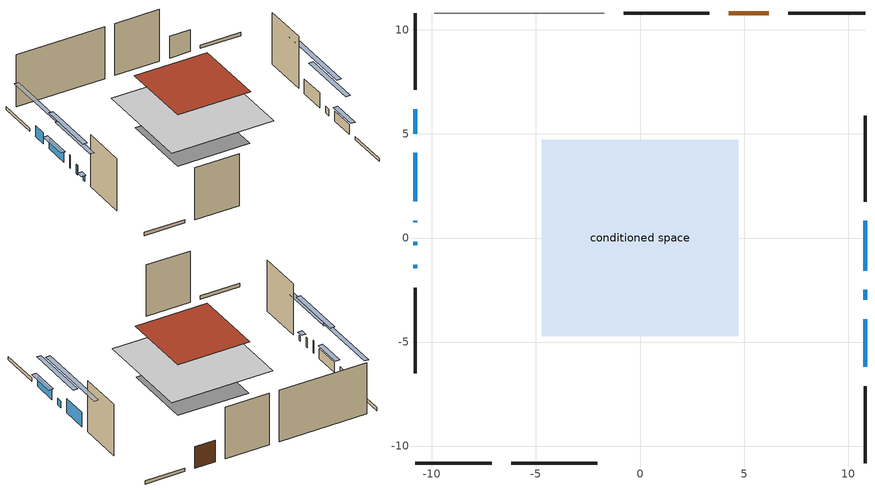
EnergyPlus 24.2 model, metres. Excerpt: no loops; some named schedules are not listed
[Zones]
conditioned space
 floor outside (Floor1 construction): -0.64,-0.64 -0.64,0.64 0.64,0.64 0.64,-0.64 z0
 floor adiabatic (AdiabaticFloorConstruction): -4.72,-4.72 -4.72,4.72 4.72,4.72 4.72,-4.72 z2.44
 floor foundation (Slab1 construction): -3.31,-3.31 -3.31,3.31 3.31,3.31 3.31,-3.31 z0
 wall outside (RimJoist1 construction): 10.82,10.82 7.12,10.82 / -10.82,-10.82 -7.12,-10.82 / -10.82,10.82 -10.82,7.12 / 10.82,-10.82 10.82,-7.12 z0:0.3
 wall outside (AdiabaticWallConstruction 1): 6.19,10.82 4.27,10.82 z0:2.03
 wall outside (AdiabaticWallConstruction): 10.82,-6.19 10.82,-3.9 / -10.82,4.09 -10.82,1.76 z0:0.94; -10.82,6.19 -10.82,5.02 z0:1.02; -10.82,0.83 -10.82,0.75 z0:1.22; -10.82,-0.17 -10.82,-0.35 z0:0.89; -10.82,-1.28 -10.82,-1.46 z0:0.46; 10.82,-2.98 10.82,-2.49 z0:0.61; 10.82,-1.57 10.82,0.82 z0:1.37
 wall outside (Wall1 construction): 3.34,10.82 -0.78,10.82 / -6.19,-10.82 -2.07,-10.82 / -10.82,-2.39 -10.82,-6.51 / 10.82,1.75 10.82,5.88 z0:4.88
 wall adiabatic (Wall3 construction): -1.71,10.82 -9.89,10.82 z0:4.88
 window (WindowConstruction): 10.82,-6.19 10.82,-3.9 z0:0.94
 window (WindowConstruction 3): -10.82,6.19 -10.82,5.02 z0:1.01
 window (WindowConstruction 1): -10.82,4.09 -10.82,1.76 z0:0.94
 window (WindowConstruction 4): -10.82,0.83 -10.82,0.75 z0:1.22
 window (WindowConstruction 5): -10.82,-0.18 -10.82,-0.35 z0:0.89
 window (WindowConstruction 6): -10.82,-1.28 -10.82,-1.46 z0:0.46
 window (WindowConstruction 7): 10.82,-2.98 10.82,-2.49 z0:0.61
 window (WindowConstruction 2): 10.82,-1.56 10.82,0.82 z0:1.37
 door (Door): 6.19,10.82 4.27,10.82 z0:2.03
 ceiling adiabatic (AdiabaticFloorConstruction): 4.72,-4.72 4.72,4.72 -4.72,4.72 -4.72,-4.72 z2.44
 roof outside (Roof1 construction): -3.37,3.37 -3.37,-3.37 3.37,-3.37 3.37,3.37 z4.88
shading: 10.82,-3.7 10.82,-6.39 11.23,-6.39 11.23,-3.7 z1.14; -10.82,2.38 -10.82,8.83 -11.23,8.83 -11.23,2.38 z3.65; -10.82,1.56 -10.82,4.3 -11.23,4.3 -11.23,1.56 z1.14; -10.82,-1.89 -10.82,3.47 -11.23,3.47 -11.23,-1.89 z3.86; -10.82,-2.99 -10.82,2.46 -11.23,2.46 -11.23,-2.99 z3.53; -10.82,-1.66 -10.82,-1.08 -11.23,-1.08 -11.23,-1.66 z0.66; 10.82,0.15 10.82,-5.61 11.23,-5.61 11.23,0.15 z3.25; 10.82,3.46 10.82,-4.2 11.23,-4.2 11.23,3.46 z4.01
[Building]
Building 1: Terrain=Suburbs
[Site:Location]
Montreal Intl AP_QC: Latitude {deg}=45.47; Longitude {deg}=-73.74; Time Zone {hr}=-5; Elevation {m}=36; Keep Site Location Information=Yes
[Site:GroundTemperature:Shallow]
2.07863, -0.316383, -0.508184, 0.628371, 5.19101, 9.73239, 13.6695, 16.1636, 16.3755, 14.347, 10.5102, 6.10817
[Site:WaterMainsTemperature]
Calculation Method=Schedule; Temperature Schedule=mains temperature schedule
[Material] Roughness=Rough; Thermal Absorptance=0.9
Name | Thickness {m} | Conductivity {W/m-K} | Density {kg/m3} | Specific Heat {J/kg-K} | Solar Absorptance | Visible Absorptance
asphalt or fiberglass shingles | 0.00635 | 0.162714 | 1121.4 | 1465.45 | 0.4 | 0.4
concrete 4.0 in. | 0.1016 | 1.803125 | 2242.8 | 837.4 | 0.7 | 0.7
door material | 0.04445 | 0.0451087 | 512.64 | 1214.23 | 0.7 | 0.7
floor covering | 0.0127 | 0.0433444 | 54.468 | 1339.84 | 0.6 | 0.6
floor rigid ins | 0.051816 | 0.029427 | 32.04 | 1214.23 | 0.7 | 0.7
floor rigid ins 1; wall rigid ins | 0.512978 | 0.029427 | 32.04 | 1214.23 | 0.7 | 0.7
floor stud and cavity | 0.1397 | 0.35706 | 92.3553 | 1139.71 | 0.7 | 0.7
floor stud and cavity 1 | 0.1397 | 1.75129 | 37.0049 | 1207.88 | 0.7 | 0.7
furniture material conditioned space 1 | 0.1524 | 0.115458 | 640.8 | 1214.23 | 0.6 | 0.6
gypsum board | 0.0127 | 0.160291 | 801 | 837.4 | 0.6 | 0.6
interior vertical ins | 0.025908 | 0.029427 | 32.04 | 1214.23 | 0.7 | 0.7
osb sheathing 0.5 in. | 0.0127 | 0.115458 | 512.64 | 1214.23 | 0.7 | 0.7
osb sheathing 0.5 in. 1 | 0.0127 | 0.115458 | 512.64 | 1214.23 | 0.4 | 0.4
osb sheathing 0.75 in. | 0.01905 | 0.115458 | 512.64 | 1214.23 | 0.7 | 0.7
osb sheathing 2.0 in. | 0.0508 | 0.115458 | 512.64 | 1214.23 | 0.7 | 0.7
rim joist stud and cavity | 0.0508 | 0.0452492 | 125.044 | 1163.47 | 0.6 | 0.6
roof rigid ins | 0.103632 | 0.029427 | 32.04 | 1214.23 | 0.7 | 0.7
roof stud and cavity | 0.2032 | 0.45805 | 78.34581 | 1123.46 | 0.7 | 0.7
slab rigid ins | 0.00647596 | 0.029427 | 32.04 | 1214.23 | 0.7 | 0.7
wall stud and cavity | 0.1397 | 0.084134 | 139.0536 | 1170.24 | 0.7 | 0.7
wall stud and cavity 1 | 0.1397 | 0.076615 | 139.0536 | 1170.24 | 0.7 | 0.7
wall stud and cavity 2 | 0.0889 | 0.380278 | 52.3479 | 1209.89 | 0.7 | 0.7
wall stud and cavity 3 | 0.0889 | 0.391764 | 83.0341 | 1211.67 | 0.7 | 0.7
wood siding | 0.0254 | 0.102417 | 544.68 | 1172.36 | 0.4 | 0.4
wood siding 1; wood siding 2; wood siding 3 | 0.0254 | 0.102417 | 544.68 | 1172.36 | 0.7 | 0.7
[WindowMaterial:SimpleGlazingSystem]
Name | U-Factor {W/m2-K} | Solar Heat Gain Coefficient
WindowMaterial | 3.87864 | 0.44
WindowMaterial 1 | 3.85366 | 0.44
WindowMaterial 2 | 2.02364 | 0.43
WindowMaterial 3 | 2.18206 | 0.39
WindowMaterial 4 | 2.80039 | 0.04
WindowMaterial 5 | 2.71863 | 0.26
WindowMaterial 6 | 2.72714 | 0.24
WindowMaterial 7 | 2.34047 | 0.37
[Construction]
AdiabaticFloorConstruction: floor stud and cavity 1, floor rigid ins 1, osb sheathing 0.75 in., floor covering
AdiabaticWallConstruction: wood siding 2, wall rigid ins, wall stud and cavity 2, gypsum board
AdiabaticWallConstruction 1: wood siding 3, wall rigid ins, wall stud and cavity 2, gypsum board
Door: door material
Floor1 construction: floor stud and cavity, floor rigid ins, osb sheathing 0.75 in., floor covering
furniture construction conditioned space 1: furniture material conditioned space 1
PartitionWallConstruction: gypsum board, wall stud and cavity 3, gypsum board
RimJoist1 construction: wood siding 1, osb sheathing 2.0 in., rim joist stud and cavity
Roof1 construction: asphalt or fiberglass shingles, roof rigid ins, osb sheathing 0.75 in., roof stud and cavity, gypsum board
Slab1 construction: slab rigid ins, concrete 4.0 in.
Wall1 construction: wood siding, osb sheathing 0.5 in., wall stud and cavity, gypsum board
Wall3 construction: osb sheathing 0.5 in. 1, wall stud and cavity 1, gypsum board
WindowConstruction: WindowMaterial
WindowConstruction 1: WindowMaterial 1
WindowConstruction 2: WindowMaterial 2
WindowConstruction 3: WindowMaterial 3
WindowConstruction 4: WindowMaterial 4
WindowConstruction 5: WindowMaterial 5
WindowConstruction 6: WindowMaterial 6
WindowConstruction 7: WindowMaterial 7
[Zone]
conditioned space: Multiplier=1; Volume {m3}=225.4; Part of Total Floor Area=Yes
[Space]
conditioned space 1: Zone=conditioned space; Volume {m3}=225.4
[SurfaceProperty:ExposedFoundationPerimeter]
Slab1: Exposed Perimeter Calculation Method=TotalExposedPerimeter; Total Exposed Perimeter {m}=19.721
[InternalMass] Zone or ZoneList=conditioned space; Space or SpaceList=conditioned space 1
Name | Construction | Surface Area {m2}
furniture mass conditioned space 1 | furniture construction conditioned space 1 | 53.8922
partition wall mass | PartitionWallConstruction | 134.73
[Lights]
interior lighting: Zone or ZoneList or Space or SpaceList=conditioned space 1; Schedule=interior lighting schedule; Design Level Calculation Method=LightingLevel; Lighting Level {W}=343.2; Return Air Fraction=0; Fraction Radiant=0.6; Fraction Visible=0.2; Fraction Replaceable=1
[People]
occupants: Zone or ZoneList or Space or SpaceList=conditioned space 1; Number of People Schedule=occupants schedule; Number of People Calculation Method=People; Number of People=3; Fraction Radiant=0.314171; Sensible Heat Fraction=0.56303; Activity Level Schedule=occupants activity schedule; Carbon Dioxide Generation Rate {m3/s-W}=0; Enable ASHRAE 55 Comfort Warnings=No; Mean Radiant Temperature Calculation Type=EnclosureAveraged
[ElectricEquipment] Zone or ZoneList or Space or SpaceList=conditioned space 1; Design Level Calculation Method=EquipmentLevel
Name | Schedule | Design Level {W} | Fraction Latent | Fraction Radiant | Fraction Lost
clothes dryer | clothes dryer schedule | 140.772 | 0.015 | 0.081 | 0.85
clothes washer | clothes washer schedule | 32.1985 | 0.03 | 0.162 | 0.7
cooking range | cooking range schedule | 208.969 | 0.08 | 0.432 | 0.2
dishwasher | dishwasher schedule | 66.8632 | 0.3 | 0.18 | 0.4
fridge | fridge schedule | 72.9452 | 0 | 0.6 | 0
mech vent house fan | mech vent house fan schedule | 0 | 0 | 0 | 1
mech vent house fan cfis | mech vent house fan cfis schedule | 0 | 0 | 0 | 0
mech vent range fan 0 | mech vent range fan 0 schedule | 57 | 0 | 0 | 1
misc plug loads | misc plug loads schedule | 494.7 | 0.045 | 0.513 | 0.1
whole house fan | Always On Discrete | 0 | 0 | 0 | 1
[OtherEquipment] Zone or ZoneList or Space or SpaceList=conditioned space 1; Design Level Calculation Method=EquipmentLevel
Name | Fuel Type | Schedule | Design Level {W} | Fraction Latent | Fraction Radiant | Fraction Lost
clothes dryer 1 | Electricity | clothes dryer schedule | 0 | 0.015 | 0.081 | 0.85
cooking range 1 | Electricity | cooking range schedule | 0 | 0.08 | 0.432 | 0.2
general water use latent | None | general water use schedule | 59.3978 | 1 | 0 | 0
general water use sensible | None | general water use schedule | -58.539 | 0 | 0.6 | 0
mech vent house fan latent load | None | Always On Discrete | 0 | 1 | 0 | 0
mech vent house fan sensible load | None | Always On Discrete | 0 | 0 | 0 | 0
water heater energy adjustment1 | Electricity | Always On Discrete | 0.01 | 0 | 0 | 1
[ZoneInfiltration:DesignFlowRate] Zone or ZoneList or Space or SpaceList=conditioned space 1; Schedule=Always On Discrete; Design Flow Rate Calculation Method=Flow/Zone; Design Flow Rate {m3/s}=0
infil flow; natural vent flow; whole house fan flow
[ZoneControl:Thermostat]
conditioned space Thermostat: Zone or ZoneList=conditioned space; Control Type Schedule=conditioned space Thermostat Schedule; Control 1=conditioned space temperature setpoint; Temperature Difference Between Cutout And Setpoint {deltaC}=0
[ZoneHVAC:Baseboard:Convective:Electric]
electric baseboard: Availability Schedule=Always On Discrete; Heating Design Capacity {W}=8658.2; Efficiency=1
[Zone equipment]
conditioned space: electric baseboard
[Foundation:Kiva]
Foundation Kiva 1: Initial Indoor Air Temperature {C}=18; Interior Vertical Insulation Material=interior vertical ins; Interior Vertical Insulation Depth {m}=0.1016; Wall Height Above Grade {m}=0.1016; Wall Depth Below Slab {m}=0.2032
[Foundation:Kiva:Settings]
Soil Conductivity {W/m-K}=0.849921; Soil Density {kg/m3}=1842.3; Soil Specific Heat {J/kg-K}=418.7; Ground Solar Absorptivity=0.9; Ground Thermal Absorptivity=0.9; Ground Surface Roughness {m}=0.03; Far-Field Width {m}=40; Deep-Ground Boundary Condition=ZeroFlux; Deep-Ground Depth {m}=40; Minimum Cell Dimension {m}=0.2; Maximum Cell Growth Coefficient=3; Simulation Timestep=Timestep
[Exterior:Lights]
exterior lighting: Schedule=exterior lighting schedule; Design Level {W}=75.6
[EnergyManagementSystem:GlobalVariable]
infil_program_Qfan
infil_program_Qinf
natural_vent_program_Qnv
natural_vent_program_Qwhf
[EnergyManagementSystem:Sensor]
Name | Output:Variable or Output:Meter Index Key | Output:Variable or Output:Meter
airflow_gain | infil flow | Infiltration Sensible Heat Gain Energy
airflow_gain_1 | natural vent flow | Infiltration Sensible Heat Gain Energy
airflow_gain_2 | whole house fan flow | Infiltration Sensible Heat Gain Energy
airflow_loss | infil flow | Infiltration Sensible Heat Loss Energy
airflow_loss_1 | natural vent flow | Infiltration Sensible Heat Loss Energy
airflow_loss_2 | whole house fan flow | Infiltration Sensible Heat Loss Energy
clg_load_cond |  | Cooling:EnergyTransfer:Zone:CONDITIONED SPACE
clg_sp_s; clg_sp_s_1 | cooling setpoint | Schedule Value
clothes_dryer_exhaust_0_sch_s | clothes dryer exhaust 0 schedule | Schedule Value
conditioned_space_clg_unmet_s | conditioned space | Zone Cooling Setpoint Not Met Time
conditioned_space_htg_unmet_s | conditioned space | Zone Heating Setpoint Not Met Time
cool_season | cooling season schedule | Schedule Value
fridge_tin_s | conditioned space | Zone Mean Air Temperature
htg_load_cond |  | Heating:EnergyTransfer:Zone:CONDITIONED SPACE
htg_sp_s; htg_sp_s_1 | heating setpoint | Schedule Value
ig_ee_conv | clothes dryer | Electric Equipment Convective Heating Energy
ig_ee_conv_2 | cooking range | Electric Equipment Convective Heating Energy
ig_ee_conv_4 | fridge | Electric Equipment Convective Heating Energy
ig_ee_conv_5 | misc plug loads | Electric Equipment Convective Heating Energy
ig_ee_conv_6 | whole house fan | Electric Equipment Convective Heating Energy
ig_ee_rad | clothes dryer | Electric Equipment Radiant Heating Energy
ig_ee_rad_2 | cooking range | Electric Equipment Radiant Heating Energy
ig_ee_rad_4 | fridge | Electric Equipment Radiant Heating Energy
ig_ee_rad_5 | misc plug loads | Electric Equipment Radiant Heating Energy
ig_ee_rad_6 | whole house fan | Electric Equipment Radiant Heating Energy
ig_lgt_conv | interior lighting | Lights Convective Heating Energy
ig_lgt_rad | interior lighting | Lights Radiant Heating Energy
ig_lgt_vis | interior lighting | Lights Visible Radiation Heating Energy
ig_oe_conv | clothes dryer 1 | Other Equipment Convective Heating Energy
ig_oe_conv_1 | cooking range 1 | Other Equipment Convective Heating Energy
ig_oe_conv_2 | general water use latent | Other Equipment Convective Heating Energy
ig_oe_conv_3 | general water use sensible | Other Equipment Convective Heating Energy
ig_oe_conv_4 | water heater energy adjustment1 | Other Equipment Convective Heating Energy
ig_oe_rad | clothes dryer 1 | Other Equipment Radiant Heating Energy
ig_oe_rad_1 | cooking range 1 | Other Equipment Radiant Heating Energy
ig_oe_rad_2 | general water use latent | Other Equipment Radiant Heating Energy
ig_oe_rad_3 | general water use sensible | Other Equipment Radiant Heating Energy
ig_oe_rad_4 | water heater energy adjustment1 | Other Equipment Radiant Heating Energy
ig_ppl_conv | occupants | People Convective Heating Energy
ig_ppl_rad | occupants | People Radiant Heating Energy
im_conv | furniture mass conditioned space 1 | Surface Inside Face Convection Heat Gain Energy
im_conv_1 | partition wall mass | Surface Inside Face Convection Heat Gain Energy
im_ig | furniture mass conditioned space 1 | Surface Inside Face Internal Gains Radiation Heat Gain Energy
im_ig_1 | partition wall mass | Surface Inside Face Internal Gains Radiation Heat Gain Energy
im_lgt | furniture mass conditioned space 1 | Surface Inside Face Lights Radiation Heat Gain Energy
im_lgt_1 | partition wall mass | Surface Inside Face Lights Radiation Heat Gain Energy
im_sol | furniture mass conditioned space 1 | Surface Inside Face Solar Radiation Heat Gain Energy
im_sol_1 | partition wall mass | Surface Inside Face Solar Radiation Heat Gain Energy
im_surf | furniture mass conditioned space 1 | Surface Inside Face Net Surface Thermal Radiation Heat Gain Energy
im_surf_1 | partition wall mass | Surface Inside Face Net Surface Thermal Radiation Heat Gain Energy
mech_vent_range_fan_0_sch_s | mech vent range fan 0 schedule | Schedule Value
mv_conv | mech vent house fan | Electric Equipment Convective Heating Energy
mv_conv_1 | mech vent house fan cfis | Electric Equipment Convective Heating Energy
mv_conv_2 | mech vent range fan 0 | Electric Equipment Convective Heating Energy
mv_conv_3 | mech vent house fan latent load | Other Equipment Convective Heating Energy
mv_conv_4 | mech vent house fan sensible load | Other Equipment Convective Heating Energy
mv_rad | mech vent house fan | Electric Equipment Radiant Heating Energy
mv_rad_1 | mech vent house fan cfis | Electric Equipment Radiant Heating Energy
mv_rad_2 | mech vent range fan 0 | Electric Equipment Radiant Heating Energy
mv_rad_3 | mech vent house fan latent load | Other Equipment Radiant Heating Energy
mv_rad_4 | mech vent house fan sensible load | Other Equipment Radiant Heating Energy
natural_vent_s | natural vent schedule | Schedule Value
out_pb_s |  | Site Outdoor Air Barometric Pressure
out_wt_s |  | Site Outdoor Air Humidity Ratio
site_vw_s |  | Site Wind Speed
ss_back_out | Window1 | Surface Window Shortwave from Zone Back Out Window Heat Transfer Rate
ss_back_out_1 | Window10 | Surface Window Shortwave from Zone Back Out Window Heat Transfer Rate
ss_back_out_2 | Window3 | Surface Window Shortwave from Zone Back Out Window Heat Transfer Rate
ss_back_out_3 | Window5 | Surface Window Shortwave from Zone Back Out Window Heat Transfer Rate
ss_back_out_4 | Window6 | Surface Window Shortwave from Zone Back Out Window Heat Transfer Rate
ss_back_out_5 | Window7 | Surface Window Shortwave from Zone Back Out Window Heat Transfer Rate
ss_back_out_6 | Window8 | Surface Window Shortwave from Zone Back Out Window Heat Transfer Rate
ss_back_out_7 | Window9 | Surface Window Shortwave from Zone Back Out Window Heat Transfer Rate
ss_conv | Door1 | Surface Inside Face Convection Heat Gain Energy
ss_conv_1 | Window1 | Surface Inside Face Convection Heat Gain Energy
ss_conv_2 | Window10 | Surface Inside Face Convection Heat Gain Energy
ss_conv_3 | Window3 | Surface Inside Face Convection Heat Gain Energy
ss_conv_4 | Window5 | Surface Inside Face Convection Heat Gain Energy
ss_conv_5 | Window6 | Surface Inside Face Convection Heat Gain Energy
ss_conv_6 | Window7 | Surface Inside Face Convection Heat Gain Energy
ss_conv_7 | Window8 | Surface Inside Face Convection Heat Gain Energy
ss_conv_8 | Window9 | Surface Inside Face Convection Heat Gain Energy
ss_ig | Door1 | Surface Inside Face Internal Gains Radiation Heat Gain Energy
ss_ig_1 | Window1 | Surface Inside Face Internal Gains Radiation Heat Gain Energy
ss_ig_2 | Window10 | Surface Inside Face Internal Gains Radiation Heat Gain Energy
ss_ig_3 | Window3 | Surface Inside Face Internal Gains Radiation Heat Gain Energy
ss_ig_4 | Window5 | Surface Inside Face Internal Gains Radiation Heat Gain Energy
ss_ig_5 | Window6 | Surface Inside Face Internal Gains Radiation Heat Gain Energy
ss_ig_6 | Window7 | Surface Inside Face Internal Gains Radiation Heat Gain Energy
ss_ig_7 | Window8 | Surface Inside Face Internal Gains Radiation Heat Gain Energy
ss_ig_8 | Window9 | Surface Inside Face Internal Gains Radiation Heat Gain Energy
ss_lgt | Door1 | Surface Inside Face Lights Radiation Heat Gain Energy
ss_sol | Door1 | Surface Inside Face Solar Radiation Heat Gain Energy
ss_surf | Door1 | Surface Inside Face Net Surface Thermal Radiation Heat Gain Energy
ss_surf_1 | Window1 | Surface Inside Face Net Surface Thermal Radiation Heat Gain Energy
ss_surf_2 | Window10 | Surface Inside Face Net Surface Thermal Radiation Heat Gain Energy
ss_surf_3 | Window3 | Surface Inside Face Net Surface Thermal Radiation Heat Gain Energy
ss_surf_4 | Window5 | Surface Inside Face Net Surface Thermal Radiation Heat Gain Energy
ss_surf_5 | Window6 | Surface Inside Face Net Surface Thermal Radiation Heat Gain Energy
ss_surf_6 | Window7 | Surface Inside Face Net Surface Thermal Radiation Heat Gain Energy
ss_surf_7 | Window8 | Surface Inside Face Net Surface Thermal Radiation Heat Gain Energy
ss_surf_8 | Window9 | Surface Inside Face Net Surface Thermal Radiation Heat Gain Energy
ss_trans_in | Window1 | Surface Window Transmitted Solar Radiation Rate
ss_trans_in_1 | Window10 | Surface Window Transmitted Solar Radiation Rate
ss_trans_in_2 | Window3 | Surface Window Transmitted Solar Radiation Rate
ss_trans_in_3 | Window5 | Surface Window Transmitted Solar Radiation Rate
ss_trans_in_4 | Window6 | Surface Window Transmitted Solar Radiation Rate
ss_trans_in_5 | Window7 | Surface Window Transmitted Solar Radiation Rate
ss_trans_in_6 | Window8 | Surface Window Transmitted Solar Radiation Rate
ss_trans_in_7 | Window9 | Surface Window Transmitted Solar Radiation Rate
ss_trans_out | Window1 | Surface Inside Face Initial Transmitted Diffuse Transmitted Out Window Solar Radiation Rate
ss_trans_out_1 | Window10 | Surface Inside Face Initial Transmitted Diffuse Transmitted Out Window Solar Radiation Rate
ss_trans_out_2 | Window3 | Surface Inside Face Initial Transmitted Diffuse Transmitted Out Window Solar Radiation Rate
ss_trans_out_3 | Window5 | Surface Inside Face Initial Transmitted Diffuse Transmitted Out Window Solar Radiation Rate
ss_trans_out_4 | Window6 | Surface Inside Face Initial Transmitted Diffuse Transmitted Out Window Solar Radiation Rate
ss_trans_out_5 | Window7 | Surface Inside Face Initial Transmitted Diffuse Transmitted Out Window Solar Radiation Rate
ss_trans_out_6 | Window8 | Surface Inside Face Initial Transmitted Diffuse Transmitted Out Window Solar Radiation Rate
ss_trans_out_7 | Window9 | Surface Inside Face Initial Transmitted Diffuse Transmitted Out Window Solar Radiation Rate
s_conv | Floor1 | Surface Inside Face Convection Heat Gain Energy
s_conv_1 | inferred conditioned ceiling | Surface Inside Face Convection Heat Gain Energy
s_conv_10 | Wall1:180 | Surface Inside Face Convection Heat Gain Energy
s_conv_11 | Wall1:270 | Surface Inside Face Convection Heat Gain Energy
s_conv_12 | Wall1:90 | Surface Inside Face Convection Heat Gain Energy
s_conv_13 | Wall3 | Surface Inside Face Convection Heat Gain Energy
s_conv_2 | inferred conditioned floor | Surface Inside Face Convection Heat Gain Energy
s_conv_3 | RimJoist1:0 | Surface Inside Face Convection Heat Gain Energy
s_conv_4 | RimJoist1:180 | Surface Inside Face Convection Heat Gain Energy
s_conv_5 | RimJoist1:270 | Surface Inside Face Convection Heat Gain Energy
s_conv_6 | RimJoist1:90 | Surface Inside Face Convection Heat Gain Energy
s_conv_7 | Roof1 | Surface Inside Face Convection Heat Gain Energy
s_conv_8 | Slab1 | Surface Inside Face Convection Heat Gain Energy
s_conv_9 | Wall1:0 | Surface Inside Face Convection Heat Gain Energy
s_ig | Floor1 | Surface Inside Face Internal Gains Radiation Heat Gain Energy
s_ig_1 | inferred conditioned ceiling | Surface Inside Face Internal Gains Radiation Heat Gain Energy
s_ig_10 | Wall1:180 | Surface Inside Face Internal Gains Radiation Heat Gain Energy
s_ig_11 | Wall1:270 | Surface Inside Face Internal Gains Radiation Heat Gain Energy
s_ig_12 | Wall1:90 | Surface Inside Face Internal Gains Radiation Heat Gain Energy
s_ig_13 | Wall3 | Surface Inside Face Internal Gains Radiation Heat Gain Energy
s_ig_2 | inferred conditioned floor | Surface Inside Face Internal Gains Radiation Heat Gain Energy
s_ig_3 | RimJoist1:0 | Surface Inside Face Internal Gains Radiation Heat Gain Energy
s_ig_4 | RimJoist1:180 | Surface Inside Face Internal Gains Radiation Heat Gain Energy
s_ig_5 | RimJoist1:270 | Surface Inside Face Internal Gains Radiation Heat Gain Energy
s_ig_6 | RimJoist1:90 | Surface Inside Face Internal Gains Radiation Heat Gain Energy
s_ig_7 | Roof1 | Surface Inside Face Internal Gains Radiation Heat Gain Energy
s_ig_8 | Slab1 | Surface Inside Face Internal Gains Radiation Heat Gain Energy
s_ig_9 | Wall1:0 | Surface Inside Face Internal Gains Radiation Heat Gain Energy
s_lgt | Floor1 | Surface Inside Face Lights Radiation Heat Gain Energy
s_lgt_1 | inferred conditioned ceiling | Surface Inside Face Lights Radiation Heat Gain Energy
s_lgt_10 | Wall1:180 | Surface Inside Face Lights Radiation Heat Gain Energy
s_lgt_11 | Wall1:270 | Surface Inside Face Lights Radiation Heat Gain Energy
s_lgt_12 | Wall1:90 | Surface Inside Face Lights Radiation Heat Gain Energy
s_lgt_13 | Wall3 | Surface Inside Face Lights Radiation Heat Gain Energy
s_lgt_2 | inferred conditioned floor | Surface Inside Face Lights Radiation Heat Gain Energy
s_lgt_3 | RimJoist1:0 | Surface Inside Face Lights Radiation Heat Gain Energy
s_lgt_4 | RimJoist1:180 | Surface Inside Face Lights Radiation Heat Gain Energy
s_lgt_5 | RimJoist1:270 | Surface Inside Face Lights Radiation Heat Gain Energy
s_lgt_6 | RimJoist1:90 | Surface Inside Face Lights Radiation Heat Gain Energy
s_lgt_7 | Roof1 | Surface Inside Face Lights Radiation Heat Gain Energy
s_lgt_8 | Slab1 | Surface Inside Face Lights Radiation Heat Gain Energy
s_lgt_9 | Wall1:0 | Surface Inside Face Lights Radiation Heat Gain Energy
s_sol | Floor1 | Surface Inside Face Solar Radiation Heat Gain Energy
s_sol_1 | inferred conditioned ceiling | Surface Inside Face Solar Radiation Heat Gain Energy
s_sol_10 | Wall1:180 | Surface Inside Face Solar Radiation Heat Gain Energy
s_sol_11 | Wall1:270 | Surface Inside Face Solar Radiation Heat Gain Energy
s_sol_12 | Wall1:90 | Surface Inside Face Solar Radiation Heat Gain Energy
s_sol_13 | Wall3 | Surface Inside Face Solar Radiation Heat Gain Energy
s_sol_2 | inferred conditioned floor | Surface Inside Face Solar Radiation Heat Gain Energy
s_sol_3 | RimJoist1:0 | Surface Inside Face Solar Radiation Heat Gain Energy
s_sol_4 | RimJoist1:180 | Surface Inside Face Solar Radiation Heat Gain Energy
s_sol_5 | RimJoist1:270 | Surface Inside Face Solar Radiation Heat Gain Energy
s_sol_6 | RimJoist1:90 | Surface Inside Face Solar Radiation Heat Gain Energy
s_sol_7 | Roof1 | Surface Inside Face Solar Radiation Heat Gain Energy
s_sol_8 | Slab1 | Surface Inside Face Solar Radiation Heat Gain Energy
s_sol_9 | Wall1:0 | Surface Inside Face Solar Radiation Heat Gain Energy
s_surf | Floor1 | Surface Inside Face Net Surface Thermal Radiation Heat Gain Energy
s_surf_1 | inferred conditioned ceiling | Surface Inside Face Net Surface Thermal Radiation Heat Gain Energy
s_surf_10 | Wall1:180 | Surface Inside Face Net Surface Thermal Radiation Heat Gain Energy
s_surf_11 | Wall1:270 | Surface Inside Face Net Surface Thermal Radiation Heat Gain Energy
s_surf_12 | Wall1:90 | Surface Inside Face Net Surface Thermal Radiation Heat Gain Energy
s_surf_13 | Wall3 | Surface Inside Face Net Surface Thermal Radiation Heat Gain Energy
s_surf_2 | inferred conditioned floor | Surface Inside Face Net Surface Thermal Radiation Heat Gain Energy
s_surf_3 | RimJoist1:0 | Surface Inside Face Net Surface Thermal Radiation Heat Gain Energy
s_surf_4 | RimJoist1:180 | Surface Inside Face Net Surface Thermal Radiation Heat Gain Energy
s_surf_5 | RimJoist1:270 | Surface Inside Face Net Surface Thermal Radiation Heat Gain Energy
